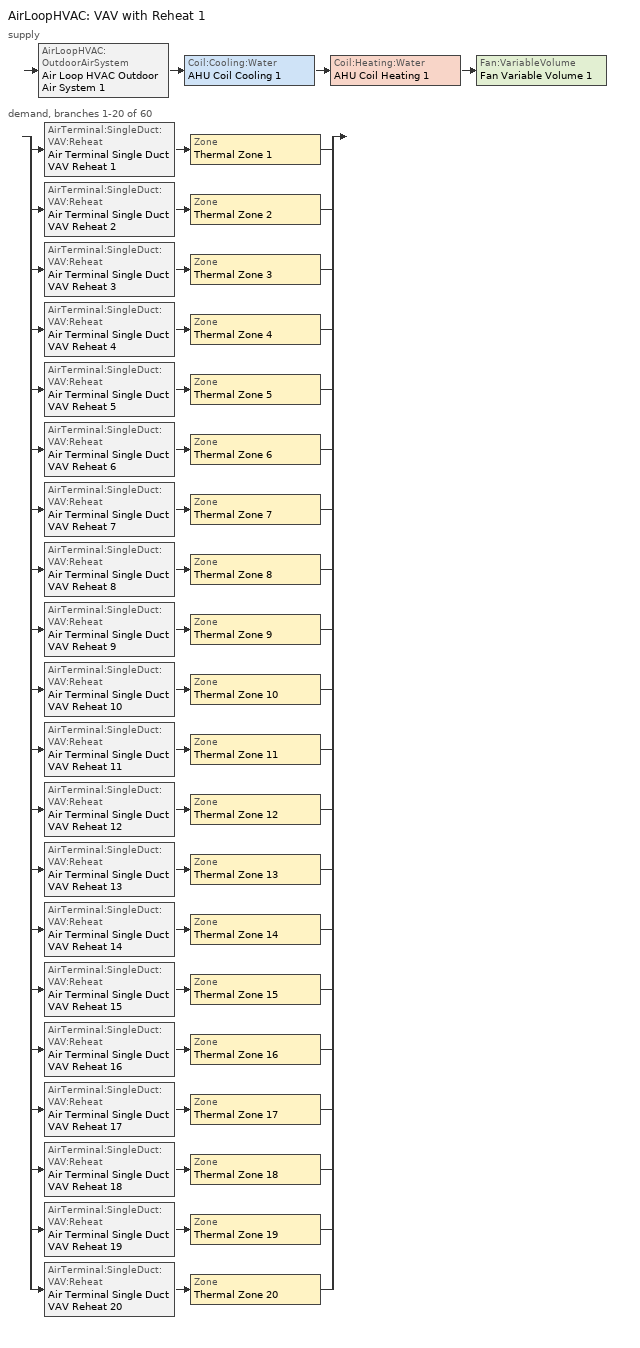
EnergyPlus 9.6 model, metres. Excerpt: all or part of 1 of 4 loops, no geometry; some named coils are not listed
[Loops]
AirLoopHVAC 'VAV with Reheat 1'
 supply: AirLoopHVAC:OutdoorAirSystem 'Air Loop HVAC Outdoor Air System 1' > Coil:Cooling:Water 'AHU Coil Cooling 1' > Coil:Heating:Water 'AHU Coil Heating 1' > Fan:VariableVolume 'Fan Variable Volume 1'
 demand, branches 1-20 of 60: split
  | AirTerminal:SingleDuct:VAV:Reheat 'Air Terminal Single Duct VAV Reheat 1' > Zone 'Thermal Zone 1'
  | AirTerminal:SingleDuct:VAV:Reheat 'Air Terminal Single Duct VAV Reheat 2' > Zone 'Thermal Zone 2'
  | AirTerminal:SingleDuct:VAV:Reheat 'Air Terminal Single Duct VAV Reheat 3' > Zone 'Thermal Zone 3'
  | AirTerminal:SingleDuct:VAV:Reheat 'Air Terminal Single Duct VAV Reheat 4' > Zone 'Thermal Zone 4'
  | AirTerminal:SingleDuct:VAV:Reheat 'Air Terminal Single Duct VAV Reheat 5' > Zone 'Thermal Zone 5'
  | AirTerminal:SingleDuct:VAV:Reheat 'Air Terminal Single Duct VAV Reheat 6' > Zone 'Thermal Zone 6'
  | AirTerminal:SingleDuct:VAV:Reheat 'Air Terminal Single Duct VAV Reheat 7' > Zone 'Thermal Zone 7'
  | AirTerminal:SingleDuct:VAV:Reheat 'Air Terminal Single Duct VAV Reheat 8' > Zone 'Thermal Zone 8'
  | AirTerminal:SingleDuct:VAV:Reheat 'Air Terminal Single Duct VAV Reheat 9' > Zone 'Thermal Zone 9'
  | AirTerminal:SingleDuct:VAV:Reheat 'Air Terminal Single Duct VAV Reheat 10' > Zone 'Thermal Zone 10'
  | AirTerminal:SingleDuct:VAV:Reheat 'Air Terminal Single Duct VAV Reheat 11' > Zone 'Thermal Zone 11'
  | AirTerminal:SingleDuct:VAV:Reheat 'Air Terminal Single Duct VAV Reheat 12' > Zone 'Thermal Zone 12'
  | AirTerminal:SingleDuct:VAV:Reheat 'Air Terminal Single Duct VAV Reheat 13' > Zone 'Thermal Zone 13'
  | AirTerminal:SingleDuct:VAV:Reheat 'Air Terminal Single Duct VAV Reheat 14' > Zone 'Thermal Zone 14'
  | AirTerminal:SingleDuct:VAV:Reheat 'Air Terminal Single Duct VAV Reheat 15' > Zone 'Thermal Zone 15'
  | AirTerminal:SingleDuct:VAV:Reheat 'Air Terminal Single Duct VAV Reheat 16' > Zone 'Thermal Zone 16'
  | AirTerminal:SingleDuct:VAV:Reheat 'Air Terminal Single Duct VAV Reheat 17' > Zone 'Thermal Zone 17'
  | AirTerminal:SingleDuct:VAV:Reheat 'Air Terminal Single Duct VAV Reheat 18' > Zone 'Thermal Zone 18'
  | AirTerminal:SingleDuct:VAV:Reheat 'Air Terminal Single Duct VAV Reheat 19' > Zone 'Thermal Zone 19'
  | AirTerminal:SingleDuct:VAV:Reheat 'Air Terminal Single Duct VAV Reheat 20' > Zone 'Thermal Zone 20'
[Controller:MechanicalVentilation]
Controller Mechanical Ventilation 1: Availability Schedule=Always On Discrete; Demand Controlled Ventilation=No; System Outdoor Air Method=ZoneSum; Zone or ZoneList Name 1=Thermal Zone 1; Design Specification Outdoor Air Object Name 1=Ventilation 1; Zone or ZoneList Name 2=Thermal Zone 2; Design Specification Outdoor Air Object Name 2=Ventilation 2; Zone or ZoneList Name 3=Thermal Zone 3; Design Specification Outdoor Air Object Name 3=Ventilation 3; Zone or ZoneList Name 4=Thermal Zone 4; Design Specification Outdoor Air Object Name 4=Ventilation 4; Zone or ZoneList Name 5=Thermal Zone 5; Design Specification Outdoor Air Object Name 5=Ventilation 5; Zone or ZoneList Name 6=Thermal Zone 6; Design Specification Outdoor Air Object Name 6=Ventilation 6; Zone or ZoneList Name 7=Thermal Zone 7; Design Specification Outdoor Air Object Name 7=Ventilation 7; Zone or ZoneList Name 8=Thermal Zone 8; Design Specification Outdoor Air Object Name 8=Ventilation 8; Zone or ZoneList Name 9=Thermal Zone 9; Design Specification Outdoor Air Object Name 9=Ventilation 9; Zone or ZoneList Name 10=Thermal Zone 10; Design Specification Outdoor Air Object Name 10=Ventilation 10; Zone or ZoneList Name 11=Thermal Zone 11; Design Specification Outdoor Air Object Name 11=Ventilation 11; Zone or ZoneList Name 12=Thermal Zone 12; Design Specification Outdoor Air Object Name 12=Ventilation 12; Zone or ZoneList Name 13=Thermal Zone 13; Design Specification Outdoor Air Object Name 13=Ventilation 13; Zone or ZoneList Name 14=Thermal Zone 14; Design Specification Outdoor Air Object Name 14=Ventilation 14; Zone or ZoneList Name 15=Thermal Zone 15; Design Specification Outdoor Air Object Name 15=Ventilation 15; Zone or ZoneList Name 16=Thermal Zone 16; Design Specification Outdoor Air Object Name 16=Ventilation 16; Zone or ZoneList Name 17=Thermal Zone 17; Design Specification Outdoor Air Object Name 17=Ventilation 17; Zone or ZoneList Name 18=Thermal Zone 18; Design Specification Outdoor Air Object Name 18=Ventilation 18; Zone or ZoneList Name 19=Thermal Zone 19; Design Specification Outdoor Air Object Name 19=Ventilation 19; Zone or ZoneList Name 20=Thermal Zone 20; Design Specification Outdoor Air Object Name 20=Ventilation 20; Zone or ZoneList Name 21=Thermal Zone 21; Design Specification Outdoor Air Object Name 21=Ventilation 21; Zone or ZoneList Name 22=Thermal Zone 22; Design Specification Outdoor Air Object Name 22=Ventilation 22; Zone or ZoneList Name 23=Thermal Zone 23; Design Specification Outdoor Air Object Name 23=Ventilation 23; Zone or ZoneList Name 24=Thermal Zone 24; Design Specification Outdoor Air Object Name 24=Ventilation 24; Zone or ZoneList Name 25=Thermal Zone 25; Design Specification Outdoor Air Object Name 25=Ventilation 25; Zone or ZoneList Name 26=Thermal Zone 26; Design Specification Outdoor Air Object Name 26=Ventilation 26; Zone or ZoneList Name 27=Thermal Zone 27; Design Specification Outdoor Air Object Name 27=Ventilation 27; Zone or ZoneList Name 28=Thermal Zone 28; Design Specification Outdoor Air Object Name 28=Ventilation 28; Zone or ZoneList Name 29=Thermal Zone 29; Design Specification Outdoor Air Object Name 29=Ventilation 29; Zone or ZoneList Name 30=Thermal Zone 30; Design Specification Outdoor Air Object Name 30=Ventilation 30; Zone or ZoneList Name 31=Thermal Zone 31; Design Specification Outdoor Air Object Name 31=Ventilation 31; Zone or ZoneList Name 32=Thermal Zone 32; Design Specification Outdoor Air Object Name 32=Ventilation 32; Zone or ZoneList Name 33=Thermal Zone 33; Design Specification Outdoor Air Object Name 33=Ventilation 33; Zone or ZoneList Name 34=Thermal Zone 34; Design Specification Outdoor Air Object Name 34=Ventilation 34; Zone or ZoneList Name 35=Thermal Zone 35; Design Specification Outdoor Air Object Name 35=Ventilation 35; Zone or ZoneList Name 36=Thermal Zone 36; Design Specification Outdoor Air Object Name 36=Ventilation 36; Zone or ZoneList Name 37=Thermal Zone 37; Design Specification Outdoor Air Object Name 37=Ventilation 37; Zone or ZoneList Name 38=Thermal Zone 38; Design Specification Outdoor Air Object Name 38=Ventilation 38; Zone or ZoneList Name 39=Thermal Zone 39; Design Specification Outdoor Air Object Name 39=Ventilation 39; Zone or ZoneList Name 40=Thermal Zone 40; Design Specification Outdoor Air Object Name 40=Ventilation 40; Zone or ZoneList Name 41=Thermal Zone 41; Design Specification Outdoor Air Object Name 41=Ventilation 41; Zone or ZoneList Name 42=Thermal Zone 42; Design Specification Outdoor Air Object Name 42=Ventilation 42; Zone or ZoneList Name 43=Thermal Zone 43; Design Specification Outdoor Air Object Name 43=Ventilation 43; Zone or ZoneList Name 44=Thermal Zone 44; Design Specification Outdoor Air Object Name 44=Ventilation 44; Zone or ZoneList Name 45=Thermal Zone 45; Design Specification Outdoor Air Object Name 45=Ventilation 45; Zone or ZoneList Name 46=Thermal Zone 46; Design Specification Outdoor Air Object Name 46=Ventilation 46; Zone or ZoneList Name 47=Thermal Zone 47; Design Specification Outdoor Air Object Name 47=Ventilation 47; Zone or ZoneList Name 48=Thermal Zone 48; Design Specification Outdoor Air Object Name 48=Ventilation 48; Zone or ZoneList Name 49=Thermal Zone 49; Design Specification Outdoor Air Object Name 49=Ventilation 49; Zone or ZoneList Name 50=Thermal Zone 50; Design Specification Outdoor Air Object Name 50=Ventilation 50; Zone or ZoneList Name 51=Thermal Zone 51; Design Specification Outdoor Air Object Name 51=Ventilation 51; Zone or ZoneList Name 52=Thermal Zone 52; Design Specification Outdoor Air Object Name 52=Ventilation 52; Zone or ZoneList Name 53=Thermal Zone 53; Design Specification Outdoor Air Object Name 53=Ventilation 53; Zone or ZoneList Name 54=Thermal Zone 54; Design Specification Outdoor Air Object Name 54=Ventilation 54; Zone or ZoneList Name 55=Thermal Zone 55; Design Specification Outdoor Air Object Name 55=Ventilation 55; Zone or ZoneList Name 56=Thermal Zone 56; Design Specification Outdoor Air Object Name 56=Ventilation 56; Zone or ZoneList Name 57=Thermal Zone 57; Design Specification Outdoor Air Object Name 57=Ventilation 57; Zone or ZoneList Name 58=Thermal Zone 58; Design Specification Outdoor Air Object Name 58=Ventilation 58; Zone or ZoneList Name 59=Thermal Zone 59; Design Specification Outdoor Air Object Name 59=Ventilation 59; Zone or ZoneList Name 60=Thermal Zone 60; Design Specification Outdoor Air Object Name 60=Ventilation 60
[AirLoopHVAC]
VAV with Reheat 1: Design Supply Air Flow Rate m3/s=AutoSize; Design Return Air Flow Fraction of Supply Air Flow=1
[Sizing:System]
VAV with Reheat 1: Type of Load to Size On=Sensible; Design Outdoor Air Flow Rate m3/s=Autosize; Central Heating Maximum System Air Flow Ratio=0.3; Preheat Design Temperature C=7; Preheat Design Humidity Ratio kgWater/kgDryAir=0.008; Precool Design Temperature C=12.8; Precool Design Humidity Ratio kgWater/kgDryAir=0.008; Central Cooling Design Supply Air Temperature C=13; Central Heating Design Supply Air Temperature C=13; Type of Zone Sum to Use=NonCoincident; 100% Outdoor Air in Cooling=Yes; 100% Outdoor Air in Heating=Yes; Central Cooling Design Supply Air Humidity Ratio kgWater/kgDryAir=0.0085; Central Heating Design Supply Air Humidity Ratio kgWater/kgDryAir=0.008; Cooling Supply Air Flow Rate Method=DesignDay; Cooling Supply Air Flow Rate m3/s=0; Cooling Supply Air Flow Rate Per Floor Area m3/s-m2=0.00996765; Cooling Fraction of Autosized Cooling Supply Air Flow Rate=1; Cooling Supply Air Flow Rate Per Unit Cooling Capacity m3/s-W=3.94755e-05; Heating Supply Air Flow Rate Method=DesignDay; Heating Supply Air Flow Rate m3/s=0; Heating Supply Air Flow Rate Per Floor Area m3/s-m2=0.00996765; Heating Fraction of Autosized Heating Supply Air Flow Rate=1; Heating Fraction of Autosized Cooling Supply Air Flow Rate=1; Heating Supply Air Flow Rate Per Unit Heating Capacity m3/s-W=3.15882e-05; System Outdoor Air Method=ZoneSum; Zone Maximum Outdoor Air Fraction dimensionless=1; Cooling Design Capacity Method=CoolingDesignCapacity; Cooling Design Capacity W=Autosize; Cooling Design Capacity Per Floor Area W/m2=234.7; Fraction of Autosized Cooling Design Capacity=1; Heating Design Capacity Method=HeatingDesignCapacity; Heating Design Capacity W=Autosize; Heating Design Capacity Per Floor Area W/m2=157; Fraction of Autosized Heating Design Capacity=1; Central Cooling Capacity Control Method=OnOff; Occupant Diversity=Autosize
[Controller:WaterCoil] Control Variable=Temperature; Actuator Variable=Flow; Controller Convergence Tolerance deltaC=Autosize; Maximum Actuated Flow m3/s=Autosize; Minimum Actuated Flow m3/s=0
Name | Action
Controller Water Coil Cooling 1 | Reverse
Controller Water Coil Heating 1 | Normal
[Controller:OutdoorAir]
Controller Outdoor Air 1: Minimum Outdoor Air Flow Rate m3/s=0; Maximum Outdoor Air Flow Rate m3/s=Autosize; Economizer Control Type=NoEconomizer; Economizer Control Action Type=ModulateFlow; Economizer Maximum Limit Dry-Bulb Temperature C=28; Economizer Maximum Limit Enthalpy J/kg=64000; Economizer Minimum Limit Dry-Bulb Temperature C=-100; Lockout Type=NoLockout; Minimum Limit Type=FixedMinimum; Mechanical Ventilation Controller=Controller Mechanical Ventilation 1; High Humidity Control=No; Control High Indoor Humidity Based on Outdoor Humidity Ratio=Yes; Heat Recovery Bypass Control Type=BypassWhenWithinEconomizerLimits
[SetpointManager:MixedAir] Control Variable=Temperature
Name | Setpoint Node or NodeList
Node Air Deck Mixed 1 OS Default SPM | Node Air Deck Mixed 1
Node Air Deck Cooling 1 OS Default SPM | Node Air Deck Cooling 1
Node Air Deck Heating 1 OS Default SPM | Node Air Deck Heating 1
[Coil:Cooling:Water]
AHU Coil Cooling 1: Availability Schedule=Always On Discrete; Design Water Flow Rate m3/s=Autosize; Design Air Flow Rate m3/s=Autosize; Design Inlet Water Temperature C=Autosize; Design Inlet Air Temperature C=Autosize; Design Outlet Air Temperature C=Autosize; Design Inlet Air Humidity Ratio kgWater/kgDryAir=Autosize; Design Outlet Air Humidity Ratio kgWater/kgDryAir=Autosize; Type of Analysis=SimpleAnalysis; Heat Exchanger Configuration=CrossFlow
[Coil:Heating:Water]
AHU Coil Heating 1: Availability Schedule=Always On Discrete; U-Factor Times Area Value W/K=Autosize; Maximum Water Flow Rate m3/s=Autosize; Performance Input Method=UFactorTimesAreaAndDesignWaterFlowRate; Rated Capacity W=Autosize; Rated Inlet Water Temperature C=82.2; Rated Inlet Air Temperature C=16.6; Rated Outlet Water Temperature C=71.1; Rated Outlet Air Temperature C=32.2; Rated Ratio for Air and Water Convection=0.5
[Fan:VariableVolume]
Fan Variable Volume 1: Availability Schedule=Always On Discrete; Fan Total Efficiency=0.75; Pressure Rise Pa=900; Maximum Flow Rate m3/s=Autosize; Fan Power Minimum Flow Rate Input Method=FixedFlowRate; Fan Power Minimum Flow Fraction=0; Fan Power Minimum Air Flow Rate m3/s=0; Motor Efficiency=0.93; Motor In Airstream Fraction=1; Fan Power Coefficient 1=0.0407599; Fan Power Coefficient 2=0.088045; Fan Power Coefficient 3=-0.0729261; Fan Power Coefficient 4=0.94374; Fan Power Coefficient 5=0
[SetpointManager:Scheduled]
Setpoint Manager Scheduled Air Duck 1: Control Variable=Temperature; Schedule=Deck_Temperature 1; Setpoint Node or NodeList=Node Air Deck Supply 1
[ZoneControl:Thermostat] Temperature Difference Between Cutout And Setpoint deltaC=0
Name | Zone or ZoneList | Control Type Schedule | Control 1
Thermal Zone 1 Thermostat | Thermal Zone 1 | Thermal Zone 1 Thermostat Schedule | Thermostat Setpoint Dual Setpoint 1
Thermal Zone 2 Thermostat | Thermal Zone 2 | Thermal Zone 2 Thermostat Schedule | Thermostat Setpoint Dual Setpoint 2
Thermal Zone 3 Thermostat | Thermal Zone 3 | Thermal Zone 3 Thermostat Schedule | Thermostat Setpoint Dual Setpoint 3
Thermal Zone 4 Thermostat | Thermal Zone 4 | Thermal Zone 4 Thermostat Schedule | Thermostat Setpoint Dual Setpoint 4
Thermal Zone 5 Thermostat | Thermal Zone 5 | Thermal Zone 5 Thermostat Schedule | Thermostat Setpoint Dual Setpoint 5
Thermal Zone 6 Thermostat | Thermal Zone 6 | Thermal Zone 6 Thermostat Schedule | Thermostat Setpoint Dual Setpoint 6
Thermal Zone 7 Thermostat | Thermal Zone 7 | Thermal Zone 7 Thermostat Schedule | Thermostat Setpoint Dual Setpoint 7
Thermal Zone 8 Thermostat | Thermal Zone 8 | Thermal Zone 8 Thermostat Schedule | Thermostat Setpoint Dual Setpoint 8
Thermal Zone 9 Thermostat | Thermal Zone 9 | Thermal Zone 9 Thermostat Schedule | Thermostat Setpoint Dual Setpoint 9
Thermal Zone 10 Thermostat | Thermal Zone 10 | Thermal Zone 10 Thermostat Schedule | Thermostat Setpoint Dual Setpoint 10
Thermal Zone 11 Thermostat | Thermal Zone 11 | Thermal Zone 11 Thermostat Schedule | Thermostat Setpoint Dual Setpoint 11
Thermal Zone 12 Thermostat | Thermal Zone 12 | Thermal Zone 12 Thermostat Schedule | Thermostat Setpoint Dual Setpoint 12
Thermal Zone 13 Thermostat | Thermal Zone 13 | Thermal Zone 13 Thermostat Schedule | Thermostat Setpoint Dual Setpoint 13
Thermal Zone 14 Thermostat | Thermal Zone 14 | Thermal Zone 14 Thermostat Schedule | Thermostat Setpoint Dual Setpoint 14
Thermal Zone 15 Thermostat | Thermal Zone 15 | Thermal Zone 15 Thermostat Schedule | Thermostat Setpoint Dual Setpoint 15
Thermal Zone 16 Thermostat | Thermal Zone 16 | Thermal Zone 16 Thermostat Schedule | Thermostat Setpoint Dual Setpoint 16
Thermal Zone 17 Thermostat | Thermal Zone 17 | Thermal Zone 17 Thermostat Schedule | Thermostat Setpoint Dual Setpoint 17
Thermal Zone 18 Thermostat | Thermal Zone 18 | Thermal Zone 18 Thermostat Schedule | Thermostat Setpoint Dual Setpoint 18
Thermal Zone 19 Thermostat | Thermal Zone 19 | Thermal Zone 19 Thermostat Schedule | Thermostat Setpoint Dual Setpoint 19
Thermal Zone 20 Thermostat | Thermal Zone 20 | Thermal Zone 20 Thermostat Schedule | Thermostat Setpoint Dual Setpoint 20
[ThermostatSetpoint:DualSetpoint]
Name | Heating Setpoint Temperature Schedule | Cooling Setpoint Temperature Schedule
Thermostat Setpoint Dual Setpoint 1 | HtgSetp 1 | ClgSetp 1
Thermostat Setpoint Dual Setpoint 2 | HtgSetp 2 | ClgSetp 2
Thermostat Setpoint Dual Setpoint 3 | HtgSetp 3 | ClgSetp 3
Thermostat Setpoint Dual Setpoint 4 | HtgSetp 4 | ClgSetp 4
Thermostat Setpoint Dual Setpoint 5 | HtgSetp 5 | ClgSetp 5
Thermostat Setpoint Dual Setpoint 6 | HtgSetp 6 | ClgSetp 6
Thermostat Setpoint Dual Setpoint 7 | HtgSetp 7 | ClgSetp 7
Thermostat Setpoint Dual Setpoint 8 | HtgSetp 8 | ClgSetp 8
Thermostat Setpoint Dual Setpoint 9 | HtgSetp 9 | ClgSetp 9
Thermostat Setpoint Dual Setpoint 10 | HtgSetp 10 | ClgSetp 10
Thermostat Setpoint Dual Setpoint 11 | HtgSetp 11 | ClgSetp 11
Thermostat Setpoint Dual Setpoint 12 | HtgSetp 12 | ClgSetp 12
Thermostat Setpoint Dual Setpoint 13 | HtgSetp 13 | ClgSetp 13
Thermostat Setpoint Dual Setpoint 14 | HtgSetp 14 | ClgSetp 14
Thermostat Setpoint Dual Setpoint 15 | HtgSetp 15 | ClgSetp 15
Thermostat Setpoint Dual Setpoint 16 | HtgSetp 16 | ClgSetp 16
Thermostat Setpoint Dual Setpoint 17 | HtgSetp 17 | ClgSetp 17
Thermostat Setpoint Dual Setpoint 18 | HtgSetp 18 | ClgSetp 18
Thermostat Setpoint Dual Setpoint 19 | HtgSetp 19 | ClgSetp 19
Thermostat Setpoint Dual Setpoint 20 | HtgSetp 20 | ClgSetp 20
[AirTerminal:SingleDuct:VAV:Reheat] Availability Schedule=Always On Discrete; Maximum Air Flow Rate m3/s=Autosize; Zone Minimum Air Flow Input Method=Constant; Constant Minimum Air Flow Fraction=0.3; Fixed Minimum Air Flow Rate m3/s=0; Maximum Hot Water or Steam Flow Rate m3/s=Autosize; Minimum Hot Water or Steam Flow Rate m3/s=0; Convergence Tolerance=0.001; Damper Heating Action=Normal; Maximum Flow per Zone Floor Area During Reheat m3/s-m2=Autocalculate; Maximum Flow Fraction During Reheat=Autocalculate; Maximum Reheat Air Temperature C=35
Name | Reheat Coil
Air Terminal Single Duct VAV Reheat 1 | Coil Heating Water 1
Air Terminal Single Duct VAV Reheat 2 | Coil Heating Water 2
Air Terminal Single Duct VAV Reheat 3 | Coil Heating Water 3
Air Terminal Single Duct VAV Reheat 4 | Coil Heating Water 4
Air Terminal Single Duct VAV Reheat 5 | Coil Heating Water 5
Air Terminal Single Duct VAV Reheat 6 | Coil Heating Water 6
Air Terminal Single Duct VAV Reheat 7 | Coil Heating Water 7
Air Terminal Single Duct VAV Reheat 8 | Coil Heating Water 8
Air Terminal Single Duct VAV Reheat 9 | Coil Heating Water 9
Air Terminal Single Duct VAV Reheat 10 | Coil Heating Water 10
Air Terminal Single Duct VAV Reheat 11 | Coil Heating Water 11
Air Terminal Single Duct VAV Reheat 12 | Coil Heating Water 12
Air Terminal Single Duct VAV Reheat 13 | Coil Heating Water 13
Air Terminal Single Duct VAV Reheat 14 | Coil Heating Water 14
Air Terminal Single Duct VAV Reheat 15 | Coil Heating Water 15
Air Terminal Single Duct VAV Reheat 16 | Coil Heating Water 16
Air Terminal Single Duct VAV Reheat 17 | Coil Heating Water 17
Air Terminal Single Duct VAV Reheat 18 | Coil Heating Water 18
Air Terminal Single Duct VAV Reheat 19 | Coil Heating Water 19
Air Terminal Single Duct VAV Reheat 20 | Coil Heating Water 20
[Zone equipment]
Thermal Zone 1: Air Terminal Single Duct VAV Reheat 1
Thermal Zone 2: Air Terminal Single Duct VAV Reheat 2
Thermal Zone 3: Air Terminal Single Duct VAV Reheat 3
Thermal Zone 4: Air Terminal Single Duct VAV Reheat 4
Thermal Zone 5: Air Terminal Single Duct VAV Reheat 5
Thermal Zone 6: Air Terminal Single Duct VAV Reheat 6
Thermal Zone 7: Air Terminal Single Duct VAV Reheat 7
Thermal Zone 8: Air Terminal Single Duct VAV Reheat 8
Thermal Zone 9: Air Terminal Single Duct VAV Reheat 9
Thermal Zone 10: Air Terminal Single Duct VAV Reheat 10
Thermal Zone 11: Air Terminal Single Duct VAV Reheat 11
Thermal Zone 12: Air Terminal Single Duct VAV Reheat 12
Thermal Zone 13: Air Terminal Single Duct VAV Reheat 13
Thermal Zone 14: Air Terminal Single Duct VAV Reheat 14
Thermal Zone 15: Air Terminal Single Duct VAV Reheat 15
Thermal Zone 16: Air Terminal Single Duct VAV Reheat 16
Thermal Zone 17: Air Terminal Single Duct VAV Reheat 17
Thermal Zone 18: Air Terminal Single Duct VAV Reheat 18
Thermal Zone 19: Air Terminal Single Duct VAV Reheat 19
Thermal Zone 20: Air Terminal Single Duct VAV Reheat 20
[Sizing:Zone] Zone Cooling Design Supply Air Temperature Input Method=SupplyAirTemperature; Zone Cooling Design Supply Air Temperature C=13; Zone Cooling Design Supply Air Temperature Difference deltaC=11.11; Zone Heating Design Supply Air Temperature Input Method=SupplyAirTemperature; Zone Heating Design Supply Air Temperature C=45; Zone Heating Design Supply Air Temperature Difference deltaC=11.11; Zone Cooling Design Supply Air Humidity Ratio kgWater/kgDryAir=0.0085; Zone Heating Design Supply Air Humidity Ratio kgWater/kgDryAir=0.008; Cooling Design Air Flow Method=DesignDay; Cooling Design Air Flow Rate m3/s=0; Cooling Minimum Air Flow per Zone Floor Area m3/s-m2=0.000762; Cooling Minimum Air Flow m3/s=0; Cooling Minimum Air Flow Fraction=0; Heating Design Air Flow Method=DesignDay; Heating Design Air Flow Rate m3/s=0; Heating Maximum Air Flow per Zone Floor Area m3/s-m2=0.002032; Heating Maximum Air Flow m3/s=0.141576; Heating Maximum Air Flow Fraction=0.3; Account for Dedicated Outdoor Air System=No
Name | Design Specification Outdoor Air Object
Thermal Zone 1 | Ventilation 1
Thermal Zone 2 | Ventilation 2
Thermal Zone 3 | Ventilation 3
Thermal Zone 4 | Ventilation 4
Thermal Zone 5 | Ventilation 5
Thermal Zone 6 | Ventilation 6
Thermal Zone 7 | Ventilation 7
Thermal Zone 8 | Ventilation 8
Thermal Zone 9 | Ventilation 9
Thermal Zone 10 | Ventilation 10
Thermal Zone 11 | Ventilation 11
Thermal Zone 12 | Ventilation 12
Thermal Zone 13 | Ventilation 13
Thermal Zone 14 | Ventilation 14
Thermal Zone 15 | Ventilation 15
Thermal Zone 16 | Ventilation 16
Thermal Zone 17 | Ventilation 17
Thermal Zone 18 | Ventilation 18
Thermal Zone 19 | Ventilation 19
Thermal Zone 20 | Ventilation 20
[DesignSpecification:OutdoorAir] Outdoor Air Method=Sum; Outdoor Air Flow per Person m3/s-person=0; Outdoor Air Flow per Zone Floor Area m3/s-m2=0; Outdoor Air Flow per Zone m3/s=0; Outdoor Air Flow Air Changes per Hour 1/hr=1.2
Ventilation 1; Ventilation 2; Ventilation 3; Ventilation 4; Ventilation 5; Ventilation 6; Ventilation 7; Ventilation 8; Ventilation 9; Ventilation 10; Ventilation 11; Ventilation 12; Ventilation 13; Ventilation 14; Ventilation 15; Ventilation 16; Ventilation 17; Ventilation 18; Ventilation 19; Ventilation 20; Ventilation 21; Ventilation 22; Ventilation 23; Ventilation 24; Ventilation 25; Ventilation 26; Ventilation 27; Ventilation 28; Ventilation 29; Ventilation 30; Ventilation 31; Ventilation 32; Ventilation 33; Ventilation 34; Ventilation 35; Ventilation 36; Ventilation 37; Ventilation 38; Ventilation 39; Ventilation 40; Ventilation 41; Ventilation 42; Ventilation 43; Ventilation 44; Ventilation 45; Ventilation 46; Ventilation 47; Ventilation 48; Ventilation 49; Ventilation 50; Ventilation 51; Ventilation 52; Ventilation 53; Ventilation 54; Ventilation 55; Ventilation 56; Ventilation 57; Ventilation 58; Ventilation 59; Ventilation 60
[Schedule:Day:Interval]
HtgSetp Summer Design Day 1; HtgSetp Summer Design Day 2; HtgSetp Summer Design Day 3; HtgSetp Summer Design Day 4; HtgSetp Summer Design Day 5; HtgSetp Summer Design Day 6; HtgSetp Summer Design Day 7; HtgSetp Summer Design Day 8; HtgSetp Summer Design Day 9; HtgSetp Summer Design Day 10; HtgSetp Summer Design Day 11; HtgSetp Summer Design Day 12; HtgSetp Summer Design Day 13; HtgSetp Summer Design Day 14; HtgSetp Summer Design Day 15; HtgSetp Summer Design Day 16; HtgSetp Summer Design Day 17; HtgSetp Summer Design Day 18; HtgSetp Summer Design Day 19; HtgSetp Summer Design Day 20: No, 24:00, 15.6
HtgSetp Winter Design Day 1; HtgSetp Winter Design Day 2; HtgSetp Winter Design Day 3; HtgSetp Winter Design Day 4; HtgSetp Winter Design Day 5; HtgSetp Winter Design Day 6; HtgSetp Winter Design Day 7; HtgSetp Winter Design Day 8; HtgSetp Winter Design Day 9; HtgSetp Winter Design Day 10; HtgSetp Winter Design Day 11; HtgSetp Winter Design Day 12; HtgSetp Winter Design Day 13; HtgSetp Winter Design Day 14; HtgSetp Winter Design Day 15; HtgSetp Winter Design Day 16; HtgSetp Winter Design Day 17; HtgSetp Winter Design Day 18; HtgSetp Winter Design Day 19; HtgSetp Winter Design Day 20: No, 24:00, 21
ClgSetp Summer Design Day 1; ClgSetp Summer Design Day 2; ClgSetp Summer Design Day 3; ClgSetp Summer Design Day 4; ClgSetp Summer Design Day 5; ClgSetp Summer Design Day 6; ClgSetp Summer Design Day 7; ClgSetp Summer Design Day 8; ClgSetp Summer Design Day 9; ClgSetp Summer Design Day 10; ClgSetp Summer Design Day 11; ClgSetp Summer Design Day 12; ClgSetp Summer Design Day 13; ClgSetp Summer Design Day 14; ClgSetp Summer Design Day 15; ClgSetp Summer Design Day 16; ClgSetp Summer Design Day 17; ClgSetp Summer Design Day 18; ClgSetp Summer Design Day 19; ClgSetp Summer Design Day 20: No, 06:00, 26.7, 22:00, 24, 24:00, 26.7
ClgSetp Winter Design Day 1; ClgSetp Winter Design Day 2; ClgSetp Winter Design Day 3; ClgSetp Winter Design Day 4; ClgSetp Winter Design Day 5; ClgSetp Winter Design Day 6; ClgSetp Winter Design Day 7; ClgSetp Winter Design Day 8; ClgSetp Winter Design Day 9; ClgSetp Winter Design Day 10; ClgSetp Winter Design Day 11; ClgSetp Winter Design Day 12; ClgSetp Winter Design Day 13; ClgSetp Winter Design Day 14; ClgSetp Winter Design Day 15; ClgSetp Winter Design Day 16; ClgSetp Winter Design Day 17; ClgSetp Winter Design Day 18; ClgSetp Winter Design Day 19; ClgSetp Winter Design Day 20: No, 24:00, 26.7
ClgSetp Default Schedule 1; ClgSetp Default Schedule 2; ClgSetp Default Schedule 3; ClgSetp Default Schedule 4; ClgSetp Default Schedule 5; ClgSetp Default Schedule 6; ClgSetp Default Schedule 7; ClgSetp Default Schedule 8; ClgSetp Default Schedule 9; ClgSetp Default Schedule 10; ClgSetp Default Schedule 11; ClgSetp Default Schedule 12; ClgSetp Default Schedule 13; ClgSetp Default Schedule 14; ClgSetp Default Schedule 15; ClgSetp Default Schedule 16; ClgSetp Default Schedule 17; ClgSetp Default Schedule 18; ClgSetp Default Schedule 19; ClgSetp Default Schedule 20: Temperature 37, No, 01:00, 28, 02:00, 28, 03:00, 28, 04:00, 28, 05:00, 28, 06:00, 28, 07:00, 28, 08:00, 28, 09:00, 24, 10:00, 24, 11:00, 24, 12:00, 24, 13:00, 24, 14:00, 24, 15:00, 24, 16:00, 24, 17:00, 24, 18:00, 24, 19:00, 28, 20:00, 28, 21:00, 28, 22:00, 28, 23:00, 28, 24:00, 28
HtgSetp Default Schedule 1; HtgSetp Default Schedule 2; HtgSetp Default Schedule 3; HtgSetp Default Schedule 4; HtgSetp Default Schedule 5; HtgSetp Default Schedule 6; HtgSetp Default Schedule 7; HtgSetp Default Schedule 8; HtgSetp Default Schedule 9; HtgSetp Default Schedule 10; HtgSetp Default Schedule 11; HtgSetp Default Schedule 12; HtgSetp Default Schedule 13; HtgSetp Default Schedule 14; HtgSetp Default Schedule 15; HtgSetp Default Schedule 16; HtgSetp Default Schedule 17; HtgSetp Default Schedule 18; HtgSetp Default Schedule 19; HtgSetp Default Schedule 20: Temperature 36, No, 01:00, 18, 02:00, 18, 03:00, 18, 04:00, 18, 05:00, 18, 06:00, 18, 07:00, 18, 08:00, 18, 09:00, 21, 10:00, 21, 11:00, 21, 12:00, 21, 13:00, 21, 14:00, 21, 15:00, 21, 16:00, 21, 17:00, 21, 18:00, 21, 19:00, 18, 20:00, 18, 21:00, 18, 22:00, 18, 23:00, 18, 24:00, 18
Deck_Temperature_Default 1; Deck_Temperature_Summer_Design_Day 1; Deck_Temperature_Winter_Design_Day 1: No, 24:00, 13
[Schedule:Week:Daily]
HtgSetp 1 Week Rule - Jan1-Dec31: HtgSetp Default Schedule 1, HtgSetp Default Schedule 1, HtgSetp Default Schedule 1, HtgSetp Default Schedule 1, HtgSetp Default Schedule 1, HtgSetp Default Schedule 1, HtgSetp Default Schedule 1, HtgSetp Default Schedule 1, HtgSetp Summer Design Day 1, HtgSetp Winter Design Day 1, HtgSetp Default Schedule 1, HtgSetp Default Schedule 1
ClgSetp 1 Week Rule - Jan1-Dec31: ClgSetp Default Schedule 1, ClgSetp Default Schedule 1, ClgSetp Default Schedule 1, ClgSetp Default Schedule 1, ClgSetp Default Schedule 1, ClgSetp Default Schedule 1, ClgSetp Default Schedule 1, ClgSetp Default Schedule 1, ClgSetp Summer Design Day 1, ClgSetp Winter Design Day 1, ClgSetp Default Schedule 1, ClgSetp Default Schedule 1
HtgSetp 2 Week Rule - Jan1-Dec31: HtgSetp Default Schedule 2, HtgSetp Default Schedule 2, HtgSetp Default Schedule 2, HtgSetp Default Schedule 2, HtgSetp Default Schedule 2, HtgSetp Default Schedule 2, HtgSetp Default Schedule 2, HtgSetp Default Schedule 2, HtgSetp Summer Design Day 2, HtgSetp Winter Design Day 2, HtgSetp Default Schedule 2, HtgSetp Default Schedule 2
ClgSetp 2 Week Rule - Jan1-Dec31: ClgSetp Default Schedule 2, ClgSetp Default Schedule 2, ClgSetp Default Schedule 2, ClgSetp Default Schedule 2, ClgSetp Default Schedule 2, ClgSetp Default Schedule 2, ClgSetp Default Schedule 2, ClgSetp Default Schedule 2, ClgSetp Summer Design Day 2, ClgSetp Winter Design Day 2, ClgSetp Default Schedule 2, ClgSetp Default Schedule 2
HtgSetp 3 Week Rule - Jan1-Dec31: HtgSetp Default Schedule 3, HtgSetp Default Schedule 3, HtgSetp Default Schedule 3, HtgSetp Default Schedule 3, HtgSetp Default Schedule 3, HtgSetp Default Schedule 3, HtgSetp Default Schedule 3, HtgSetp Default Schedule 3, HtgSetp Summer Design Day 3, HtgSetp Winter Design Day 3, HtgSetp Default Schedule 3, HtgSetp Default Schedule 3
ClgSetp 3 Week Rule - Jan1-Dec31: ClgSetp Default Schedule 3, ClgSetp Default Schedule 3, ClgSetp Default Schedule 3, ClgSetp Default Schedule 3, ClgSetp Default Schedule 3, ClgSetp Default Schedule 3, ClgSetp Default Schedule 3, ClgSetp Default Schedule 3, ClgSetp Summer Design Day 3, ClgSetp Winter Design Day 3, ClgSetp Default Schedule 3, ClgSetp Default Schedule 3
HtgSetp 4 Week Rule - Jan1-Dec31: HtgSetp Default Schedule 4, HtgSetp Default Schedule 4, HtgSetp Default Schedule 4, HtgSetp Default Schedule 4, HtgSetp Default Schedule 4, HtgSetp Default Schedule 4, HtgSetp Default Schedule 4, HtgSetp Default Schedule 4, HtgSetp Summer Design Day 4, HtgSetp Winter Design Day 4, HtgSetp Default Schedule 4, HtgSetp Default Schedule 4
ClgSetp 4 Week Rule - Jan1-Dec31: ClgSetp Default Schedule 4, ClgSetp Default Schedule 4, ClgSetp Default Schedule 4, ClgSetp Default Schedule 4, ClgSetp Default Schedule 4, ClgSetp Default Schedule 4, ClgSetp Default Schedule 4, ClgSetp Default Schedule 4, ClgSetp Summer Design Day 4, ClgSetp Winter Design Day 4, ClgSetp Default Schedule 4, ClgSetp Default Schedule 4
HtgSetp 5 Week Rule - Jan1-Dec31: HtgSetp Default Schedule 5, HtgSetp Default Schedule 5, HtgSetp Default Schedule 5, HtgSetp Default Schedule 5, HtgSetp Default Schedule 5, HtgSetp Default Schedule 5, HtgSetp Default Schedule 5, HtgSetp Default Schedule 5, HtgSetp Summer Design Day 5, HtgSetp Winter Design Day 5, HtgSetp Default Schedule 5, HtgSetp Default Schedule 5
ClgSetp 5 Week Rule - Jan1-Dec31: ClgSetp Default Schedule 5, ClgSetp Default Schedule 5, ClgSetp Default Schedule 5, ClgSetp Default Schedule 5, ClgSetp Default Schedule 5, ClgSetp Default Schedule 5, ClgSetp Default Schedule 5, ClgSetp Default Schedule 5, ClgSetp Summer Design Day 5, ClgSetp Winter Design Day 5, ClgSetp Default Schedule 5, ClgSetp Default Schedule 5
HtgSetp 6 Week Rule - Jan1-Dec31: HtgSetp Default Schedule 6, HtgSetp Default Schedule 6, HtgSetp Default Schedule 6, HtgSetp Default Schedule 6, HtgSetp Default Schedule 6, HtgSetp Default Schedule 6, HtgSetp Default Schedule 6, HtgSetp Default Schedule 6, HtgSetp Summer Design Day 6, HtgSetp Winter Design Day 6, HtgSetp Default Schedule 6, HtgSetp Default Schedule 6
ClgSetp 6 Week Rule - Jan1-Dec31: ClgSetp Default Schedule 6, ClgSetp Default Schedule 6, ClgSetp Default Schedule 6, ClgSetp Default Schedule 6, ClgSetp Default Schedule 6, ClgSetp Default Schedule 6, ClgSetp Default Schedule 6, ClgSetp Default Schedule 6, ClgSetp Summer Design Day 6, ClgSetp Winter Design Day 6, ClgSetp Default Schedule 6, ClgSetp Default Schedule 6
HtgSetp 7 Week Rule - Jan1-Dec31: HtgSetp Default Schedule 7, HtgSetp Default Schedule 7, HtgSetp Default Schedule 7, HtgSetp Default Schedule 7, HtgSetp Default Schedule 7, HtgSetp Default Schedule 7, HtgSetp Default Schedule 7, HtgSetp Default Schedule 7, HtgSetp Summer Design Day 7, HtgSetp Winter Design Day 7, HtgSetp Default Schedule 7, HtgSetp Default Schedule 7
ClgSetp 7 Week Rule - Jan1-Dec31: ClgSetp Default Schedule 7, ClgSetp Default Schedule 7, ClgSetp Default Schedule 7, ClgSetp Default Schedule 7, ClgSetp Default Schedule 7, ClgSetp Default Schedule 7, ClgSetp Default Schedule 7, ClgSetp Default Schedule 7, ClgSetp Summer Design Day 7, ClgSetp Winter Design Day 7, ClgSetp Default Schedule 7, ClgSetp Default Schedule 7
HtgSetp 8 Week Rule - Jan1-Dec31: HtgSetp Default Schedule 8, HtgSetp Default Schedule 8, HtgSetp Default Schedule 8, HtgSetp Default Schedule 8, HtgSetp Default Schedule 8, HtgSetp Default Schedule 8, HtgSetp Default Schedule 8, HtgSetp Default Schedule 8, HtgSetp Summer Design Day 8, HtgSetp Winter Design Day 8, HtgSetp Default Schedule 8, HtgSetp Default Schedule 8
ClgSetp 8 Week Rule - Jan1-Dec31: ClgSetp Default Schedule 8, ClgSetp Default Schedule 8, ClgSetp Default Schedule 8, ClgSetp Default Schedule 8, ClgSetp Default Schedule 8, ClgSetp Default Schedule 8, ClgSetp Default Schedule 8, ClgSetp Default Schedule 8, ClgSetp Summer Design Day 8, ClgSetp Winter Design Day 8, ClgSetp Default Schedule 8, ClgSetp Default Schedule 8
HtgSetp 9 Week Rule - Jan1-Dec31: HtgSetp Default Schedule 9, HtgSetp Default Schedule 9, HtgSetp Default Schedule 9, HtgSetp Default Schedule 9, HtgSetp Default Schedule 9, HtgSetp Default Schedule 9, HtgSetp Default Schedule 9, HtgSetp Default Schedule 9, HtgSetp Summer Design Day 9, HtgSetp Winter Design Day 9, HtgSetp Default Schedule 9, HtgSetp Default Schedule 9
ClgSetp 9 Week Rule - Jan1-Dec31: ClgSetp Default Schedule 9, ClgSetp Default Schedule 9, ClgSetp Default Schedule 9, ClgSetp Default Schedule 9, ClgSetp Default Schedule 9, ClgSetp Default Schedule 9, ClgSetp Default Schedule 9, ClgSetp Default Schedule 9, ClgSetp Summer Design Day 9, ClgSetp Winter Design Day 9, ClgSetp Default Schedule 9, ClgSetp Default Schedule 9
HtgSetp 10 Week Rule - Jan1-Dec31: HtgSetp Default Schedule 10, HtgSetp Default Schedule 10, HtgSetp Default Schedule 10, HtgSetp Default Schedule 10, HtgSetp Default Schedule 10, HtgSetp Default Schedule 10, HtgSetp Default Schedule 10, HtgSetp Default Schedule 10, HtgSetp Summer Design Day 10, HtgSetp Winter Design Day 10, HtgSetp Default Schedule 10, HtgSetp Default Schedule 10
ClgSetp 10 Week Rule - Jan1-Dec31: ClgSetp Default Schedule 10, ClgSetp Default Schedule 10, ClgSetp Default Schedule 10, ClgSetp Default Schedule 10, ClgSetp Default Schedule 10, ClgSetp Default Schedule 10, ClgSetp Default Schedule 10, ClgSetp Default Schedule 10, ClgSetp Summer Design Day 10, ClgSetp Winter Design Day 10, ClgSetp Default Schedule 10, ClgSetp Default Schedule 10
HtgSetp 11 Week Rule - Jan1-Dec31: HtgSetp Default Schedule 11, HtgSetp Default Schedule 11, HtgSetp Default Schedule 11, HtgSetp Default Schedule 11, HtgSetp Default Schedule 11, HtgSetp Default Schedule 11, HtgSetp Default Schedule 11, HtgSetp Default Schedule 11, HtgSetp Summer Design Day 11, HtgSetp Winter Design Day 11, HtgSetp Default Schedule 11, HtgSetp Default Schedule 11
ClgSetp 11 Week Rule - Jan1-Dec31: ClgSetp Default Schedule 11, ClgSetp Default Schedule 11, ClgSetp Default Schedule 11, ClgSetp Default Schedule 11, ClgSetp Default Schedule 11, ClgSetp Default Schedule 11, ClgSetp Default Schedule 11, ClgSetp Default Schedule 11, ClgSetp Summer Design Day 11, ClgSetp Winter Design Day 11, ClgSetp Default Schedule 11, ClgSetp Default Schedule 11
HtgSetp 12 Week Rule - Jan1-Dec31: HtgSetp Default Schedule 12, HtgSetp Default Schedule 12, HtgSetp Default Schedule 12, HtgSetp Default Schedule 12, HtgSetp Default Schedule 12, HtgSetp Default Schedule 12, HtgSetp Default Schedule 12, HtgSetp Default Schedule 12, HtgSetp Summer Design Day 12, HtgSetp Winter Design Day 12, HtgSetp Default Schedule 12, HtgSetp Default Schedule 12
ClgSetp 12 Week Rule - Jan1-Dec31: ClgSetp Default Schedule 12, ClgSetp Default Schedule 12, ClgSetp Default Schedule 12, ClgSetp Default Schedule 12, ClgSetp Default Schedule 12, ClgSetp Default Schedule 12, ClgSetp Default Schedule 12, ClgSetp Default Schedule 12, ClgSetp Summer Design Day 12, ClgSetp Winter Design Day 12, ClgSetp Default Schedule 12, ClgSetp Default Schedule 12
HtgSetp 13 Week Rule - Jan1-Dec31: HtgSetp Default Schedule 13, HtgSetp Default Schedule 13, HtgSetp Default Schedule 13, HtgSetp Default Schedule 13, HtgSetp Default Schedule 13, HtgSetp Default Schedule 13, HtgSetp Default Schedule 13, HtgSetp Default Schedule 13, HtgSetp Summer Design Day 13, HtgSetp Winter Design Day 13, HtgSetp Default Schedule 13, HtgSetp Default Schedule 13
ClgSetp 13 Week Rule - Jan1-Dec31: ClgSetp Default Schedule 13, ClgSetp Default Schedule 13, ClgSetp Default Schedule 13, ClgSetp Default Schedule 13, ClgSetp Default Schedule 13, ClgSetp Default Schedule 13, ClgSetp Default Schedule 13, ClgSetp Default Schedule 13, ClgSetp Summer Design Day 13, ClgSetp Winter Design Day 13, ClgSetp Default Schedule 13, ClgSetp Default Schedule 13
HtgSetp 14 Week Rule - Jan1-Dec31: HtgSetp Default Schedule 14, HtgSetp Default Schedule 14, HtgSetp Default Schedule 14, HtgSetp Default Schedule 14, HtgSetp Default Schedule 14, HtgSetp Default Schedule 14, HtgSetp Default Schedule 14, HtgSetp Default Schedule 14, HtgSetp Summer Design Day 14, HtgSetp Winter Design Day 14, HtgSetp Default Schedule 14, HtgSetp Default Schedule 14
ClgSetp 14 Week Rule - Jan1-Dec31: ClgSetp Default Schedule 14, ClgSetp Default Schedule 14, ClgSetp Default Schedule 14, ClgSetp Default Schedule 14, ClgSetp Default Schedule 14, ClgSetp Default Schedule 14, ClgSetp Default Schedule 14, ClgSetp Default Schedule 14, ClgSetp Summer Design Day 14, ClgSetp Winter Design Day 14, ClgSetp Default Schedule 14, ClgSetp Default Schedule 14
HtgSetp 15 Week Rule - Jan1-Dec31: HtgSetp Default Schedule 15, HtgSetp Default Schedule 15, HtgSetp Default Schedule 15, HtgSetp Default Schedule 15, HtgSetp Default Schedule 15, HtgSetp Default Schedule 15, HtgSetp Default Schedule 15, HtgSetp Default Schedule 15, HtgSetp Summer Design Day 15, HtgSetp Winter Design Day 15, HtgSetp Default Schedule 15, HtgSetp Default Schedule 15
ClgSetp 15 Week Rule - Jan1-Dec31: ClgSetp Default Schedule 15, ClgSetp Default Schedule 15, ClgSetp Default Schedule 15, ClgSetp Default Schedule 15, ClgSetp Default Schedule 15, ClgSetp Default Schedule 15, ClgSetp Default Schedule 15, ClgSetp Default Schedule 15, ClgSetp Summer Design Day 15, ClgSetp Winter Design Day 15, ClgSetp Default Schedule 15, ClgSetp Default Schedule 15
HtgSetp 16 Week Rule - Jan1-Dec31: HtgSetp Default Schedule 16, HtgSetp Default Schedule 16, HtgSetp Default Schedule 16, HtgSetp Default Schedule 16, HtgSetp Default Schedule 16, HtgSetp Default Schedule 16, HtgSetp Default Schedule 16, HtgSetp Default Schedule 16, HtgSetp Summer Design Day 16, HtgSetp Winter Design Day 16, HtgSetp Default Schedule 16, HtgSetp Default Schedule 16
ClgSetp 16 Week Rule - Jan1-Dec31: ClgSetp Default Schedule 16, ClgSetp Default Schedule 16, ClgSetp Default Schedule 16, ClgSetp Default Schedule 16, ClgSetp Default Schedule 16, ClgSetp Default Schedule 16, ClgSetp Default Schedule 16, ClgSetp Default Schedule 16, ClgSetp Summer Design Day 16, ClgSetp Winter Design Day 16, ClgSetp Default Schedule 16, ClgSetp Default Schedule 16
HtgSetp 17 Week Rule - Jan1-Dec31: HtgSetp Default Schedule 17, HtgSetp Default Schedule 17, HtgSetp Default Schedule 17, HtgSetp Default Schedule 17, HtgSetp Default Schedule 17, HtgSetp Default Schedule 17, HtgSetp Default Schedule 17, HtgSetp Default Schedule 17, HtgSetp Summer Design Day 17, HtgSetp Winter Design Day 17, HtgSetp Default Schedule 17, HtgSetp Default Schedule 17
ClgSetp 17 Week Rule - Jan1-Dec31: ClgSetp Default Schedule 17, ClgSetp Default Schedule 17, ClgSetp Default Schedule 17, ClgSetp Default Schedule 17, ClgSetp Default Schedule 17, ClgSetp Default Schedule 17, ClgSetp Default Schedule 17, ClgSetp Default Schedule 17, ClgSetp Summer Design Day 17, ClgSetp Winter Design Day 17, ClgSetp Default Schedule 17, ClgSetp Default Schedule 17
HtgSetp 18 Week Rule - Jan1-Dec31: HtgSetp Default Schedule 18, HtgSetp Default Schedule 18, HtgSetp Default Schedule 18, HtgSetp Default Schedule 18, HtgSetp Default Schedule 18, HtgSetp Default Schedule 18, HtgSetp Default Schedule 18, HtgSetp Default Schedule 18, HtgSetp Summer Design Day 18, HtgSetp Winter Design Day 18, HtgSetp Default Schedule 18, HtgSetp Default Schedule 18
ClgSetp 18 Week Rule - Jan1-Dec31: ClgSetp Default Schedule 18, ClgSetp Default Schedule 18, ClgSetp Default Schedule 18, ClgSetp Default Schedule 18, ClgSetp Default Schedule 18, ClgSetp Default Schedule 18, ClgSetp Default Schedule 18, ClgSetp Default Schedule 18, ClgSetp Summer Design Day 18, ClgSetp Winter Design Day 18, ClgSetp Default Schedule 18, ClgSetp Default Schedule 18
HtgSetp 19 Week Rule - Jan1-Dec31: HtgSetp Default Schedule 19, HtgSetp Default Schedule 19, HtgSetp Default Schedule 19, HtgSetp Default Schedule 19, HtgSetp Default Schedule 19, HtgSetp Default Schedule 19, HtgSetp Default Schedule 19, HtgSetp Default Schedule 19, HtgSetp Summer Design Day 19, HtgSetp Winter Design Day 19, HtgSetp Default Schedule 19, HtgSetp Default Schedule 19
ClgSetp 19 Week Rule - Jan1-Dec31: ClgSetp Default Schedule 19, ClgSetp Default Schedule 19, ClgSetp Default Schedule 19, ClgSetp Default Schedule 19, ClgSetp Default Schedule 19, ClgSetp Default Schedule 19, ClgSetp Default Schedule 19, ClgSetp Default Schedule 19, ClgSetp Summer Design Day 19, ClgSetp Winter Design Day 19, ClgSetp Default Schedule 19, ClgSetp Default Schedule 19
HtgSetp 20 Week Rule - Jan1-Dec31: HtgSetp Default Schedule 20, HtgSetp Default Schedule 20, HtgSetp Default Schedule 20, HtgSetp Default Schedule 20, HtgSetp Default Schedule 20, HtgSetp Default Schedule 20, HtgSetp Default Schedule 20, HtgSetp Default Schedule 20, HtgSetp Summer Design Day 20, HtgSetp Winter Design Day 20, HtgSetp Default Schedule 20, HtgSetp Default Schedule 20
ClgSetp 20 Week Rule - Jan1-Dec31: ClgSetp Default Schedule 20, ClgSetp Default Schedule 20, ClgSetp Default Schedule 20, ClgSetp Default Schedule 20, ClgSetp Default Schedule 20, ClgSetp Default Schedule 20, ClgSetp Default Schedule 20, ClgSetp Default Schedule 20, ClgSetp Summer Design Day 20, ClgSetp Winter Design Day 20, ClgSetp Default Schedule 20, ClgSetp Default Schedule 20
Deck_Temperature 1 Week Rule - Jan1-Dec31: Deck_Temperature_Default 1, Deck_Temperature_Default 1, Deck_Temperature_Default 1, Deck_Temperature_Default 1, Deck_Temperature_Default 1, Deck_Temperature_Default 1, Deck_Temperature_Default 1, Deck_Temperature_Default 1, Deck_Temperature_Summer_Design_Day 1, Deck_Temperature_Winter_Design_Day 1, Deck_Temperature_Default 1, Deck_Temperature_Default 1
[Schedule:Year]
HtgSetp 1: HtgSetp 1 Week Rule - Jan1-Dec31, 1, 1, 12, 31
ClgSetp 1: ClgSetp 1 Week Rule - Jan1-Dec31, 1, 1, 12, 31
HtgSetp 2: HtgSetp 2 Week Rule - Jan1-Dec31, 1, 1, 12, 31
ClgSetp 2: ClgSetp 2 Week Rule - Jan1-Dec31, 1, 1, 12, 31
HtgSetp 3: HtgSetp 3 Week Rule - Jan1-Dec31, 1, 1, 12, 31
ClgSetp 3: ClgSetp 3 Week Rule - Jan1-Dec31, 1, 1, 12, 31
HtgSetp 4: HtgSetp 4 Week Rule - Jan1-Dec31, 1, 1, 12, 31
ClgSetp 4: ClgSetp 4 Week Rule - Jan1-Dec31, 1, 1, 12, 31
HtgSetp 5: HtgSetp 5 Week Rule - Jan1-Dec31, 1, 1, 12, 31
ClgSetp 5: ClgSetp 5 Week Rule - Jan1-Dec31, 1, 1, 12, 31
HtgSetp 6: HtgSetp 6 Week Rule - Jan1-Dec31, 1, 1, 12, 31
ClgSetp 6: ClgSetp 6 Week Rule - Jan1-Dec31, 1, 1, 12, 31
HtgSetp 7: HtgSetp 7 Week Rule - Jan1-Dec31, 1, 1, 12, 31
ClgSetp 7: ClgSetp 7 Week Rule - Jan1-Dec31, 1, 1, 12, 31
HtgSetp 8: HtgSetp 8 Week Rule - Jan1-Dec31, 1, 1, 12, 31
ClgSetp 8: ClgSetp 8 Week Rule - Jan1-Dec31, 1, 1, 12, 31
HtgSetp 9: HtgSetp 9 Week Rule - Jan1-Dec31, 1, 1, 12, 31
ClgSetp 9: ClgSetp 9 Week Rule - Jan1-Dec31, 1, 1, 12, 31
HtgSetp 10: HtgSetp 10 Week Rule - Jan1-Dec31, 1, 1, 12, 31
ClgSetp 10: ClgSetp 10 Week Rule - Jan1-Dec31, 1, 1, 12, 31
HtgSetp 11: HtgSetp 11 Week Rule - Jan1-Dec31, 1, 1, 12, 31
ClgSetp 11: ClgSetp 11 Week Rule - Jan1-Dec31, 1, 1, 12, 31
HtgSetp 12: HtgSetp 12 Week Rule - Jan1-Dec31, 1, 1, 12, 31
ClgSetp 12: ClgSetp 12 Week Rule - Jan1-Dec31, 1, 1, 12, 31
HtgSetp 13: HtgSetp 13 Week Rule - Jan1-Dec31, 1, 1, 12, 31
ClgSetp 13: ClgSetp 13 Week Rule - Jan1-Dec31, 1, 1, 12, 31
HtgSetp 14: HtgSetp 14 Week Rule - Jan1-Dec31, 1, 1, 12, 31
ClgSetp 14: ClgSetp 14 Week Rule - Jan1-Dec31, 1, 1, 12, 31
HtgSetp 15: HtgSetp 15 Week Rule - Jan1-Dec31, 1, 1, 12, 31
ClgSetp 15: ClgSetp 15 Week Rule - Jan1-Dec31, 1, 1, 12, 31
HtgSetp 16: HtgSetp 16 Week Rule - Jan1-Dec31, 1, 1, 12, 31
ClgSetp 16: ClgSetp 16 Week Rule - Jan1-Dec31, 1, 1, 12, 31
HtgSetp 17: HtgSetp 17 Week Rule - Jan1-Dec31, 1, 1, 12, 31
ClgSetp 17: ClgSetp 17 Week Rule - Jan1-Dec31, 1, 1, 12, 31
HtgSetp 18: HtgSetp 18 Week Rule - Jan1-Dec31, 1, 1, 12, 31
ClgSetp 18: ClgSetp 18 Week Rule - Jan1-Dec31, 1, 1, 12, 31
HtgSetp 19: HtgSetp 19 Week Rule - Jan1-Dec31, 1, 1, 12, 31
ClgSetp 19: ClgSetp 19 Week Rule - Jan1-Dec31, 1, 1, 12, 31
HtgSetp 20: HtgSetp 20 Week Rule - Jan1-Dec31, 1, 1, 12, 31
ClgSetp 20: ClgSetp 20 Week Rule - Jan1-Dec31, 1, 1, 12, 31
Deck_Temperature 1: Deck_Temperature 1 Week Rule - Jan1-Dec31, 1, 1, 12, 31
[Schedule:Compact]
Thermal Zone 1 Thermostat Schedule; Thermal Zone 2 Thermostat Schedule; Thermal Zone 3 Thermostat Schedule; Thermal Zone 4 Thermostat Schedule; Thermal Zone 5 Thermostat Schedule; Thermal Zone 6 Thermostat Schedule; Thermal Zone 7 Thermostat Schedule; Thermal Zone 8 Thermostat Schedule; Thermal Zone 9 Thermostat Schedule; Thermal Zone 10 Thermostat Schedule; Thermal Zone 11 Thermostat Schedule; Thermal Zone 12 Thermostat Schedule; Thermal Zone 13 Thermostat Schedule; Thermal Zone 14 Thermostat Schedule; Thermal Zone 15 Thermostat Schedule; Thermal Zone 16 Thermostat Schedule; Thermal Zone 17 Thermostat Schedule; Thermal Zone 18 Thermostat Schedule; Thermal Zone 19 Thermostat Schedule; Thermal Zone 20 Thermostat Schedule: Through: 12/31, For: AllDays, Until: 24:00, 4
[Schedule:Constant]
Always On Discrete: Hourly Value=1
